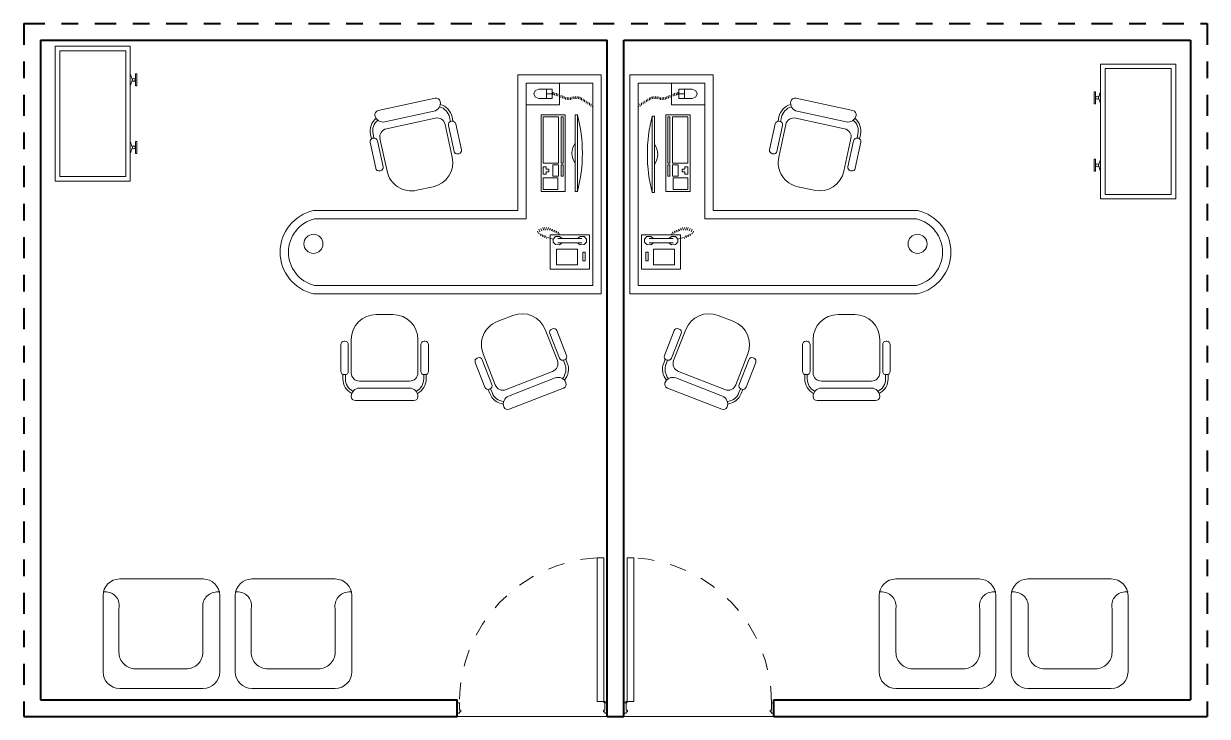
# Model space of a CAD drawing. Header units: millimetres. Extents: x 302.5 to 317.3, y 186.3 to 211.6.
# Drawn here: x 302.91 to 310.01, y 199.13 to 203.29 of the extents above; entities that cross this region are included whole.
import ezdxf

# ---------------------------------------------------------------- set-up
doc = ezdxf.new("R2010")
doc.units = ezdxf.units.MM
doc.linetypes.add('DASHED2', pattern=[0.375, 0.25, -0.125])
doc.linetypes.add('TRATTOPUNTO2', pattern=[12.7, 6.35, -3.175, 0, -3.175])
for name, color, linetype, lineweight in [('ARREDI attrezzature - furniture', 175, 'Continuous', 9), ('MURATURA sezioni - section wall', 7, 'Continuous', 40), ('PAVIMENTAZIONE - flooring', 250, 'Continuous', 5), ('PORTE  - doors', 252, 'Continuous', 5)]:
    doc.layers.add(name, color=color, linetype=linetype, lineweight=lineweight)

msp = doc.modelspace()

# ---------------------------------------------------------------- linework, layer by layer
at = {"layer": 'ARREDI attrezzature - furniture'}
for p, q in [((305.8787, 202.1695), (305.8787, 202.9843)), ((305.8787, 202.9843), (306.3787, 202.9843)), ((306.1276, 202.9343), (305.9287, 202.9343)), ((305.9287, 202.9343), (305.9287, 202.8035)), ((306.1276, 202.8035), (306.1276, 202.9343)), ((306.3787, 202.9843), (306.3787, 201.6695)), ((306.5496, 202.9843), (306.5496, 201.6695)), ((307.0496, 202.9843), (306.5496, 202.9843)), ((306.8007, 202.9343), (306.9996, 202.9343)), ((306.8007, 202.8035), (306.8007, 202.9343)), ((306.9996, 202.9343), (306.9996, 202.8035)), ((307.0496, 202.1695), (307.0496, 202.9843)), ((305.9751, 202.8717), (305.984, 202.8901)), ((305.9751, 202.8717), (305.9751, 202.8684)), ((305.984, 202.8499), (305.9751, 202.8684)), ((305.984, 202.8901), (306.0052, 202.8974)), ((306.0052, 202.8427), (305.984, 202.8499)), ((306.084, 202.8974), (306.0052, 202.8974)), ((306.0505, 202.8427), (306.0505, 202.8974)), ((306.084, 202.87), (306.0505, 202.87)), ((306.084, 202.8427), (306.084, 202.8974)), ((306.0907, 202.879), (306.0896, 202.8644)), ((306.1002, 202.8762), (306.0991, 202.8622)), ((306.1097, 202.8734), (306.1086, 202.8589)), ((306.1192, 202.87), (306.1181, 202.8555)), ((306.1287, 202.8667), (306.1276, 202.8527)), ((306.1382, 202.8617), (306.1371, 202.8471)), ((306.1477, 202.8583), (306.1466, 202.8438)), ((306.1572, 202.8549), (306.1555, 202.8404)), ((306.1661, 202.8494), (306.165, 202.8354)), ((306.1756, 202.8488), (306.1745, 202.8348)), ((306.1851, 202.8482), (306.184, 202.8343)), ((306.1946, 202.8488), (306.1935, 202.8343)), ((306.2041, 202.8516), (306.203, 202.8376)), ((306.2147, 202.8538), (306.2136, 202.8399)), ((306.2242, 202.8533), (306.2231, 202.8393)), ((306.2337, 202.8549), (306.2326, 202.8404)), ((306.2432, 202.8538), (306.2421, 202.8399)), ((306.2527, 202.8499), (306.2516, 202.8354)), ((306.6755, 202.8499), (306.6766, 202.8354)), ((306.685, 202.8538), (306.6861, 202.8399)), ((306.6945, 202.8549), (306.6956, 202.8404)), ((306.704, 202.8533), (306.7051, 202.8393)), ((306.7135, 202.8538), (306.7146, 202.8399)), ((306.7241, 202.8516), (306.7253, 202.8376)), ((306.7336, 202.8488), (306.7347, 202.8343)), ((306.7431, 202.8482), (306.7442, 202.8343)), ((306.7526, 202.8488), (306.7537, 202.8348)), ((306.7621, 202.8494), (306.7632, 202.8354)), ((306.7711, 202.8549), (306.7727, 202.8404)), ((306.7806, 202.8583), (306.7817, 202.8438)), ((306.7901, 202.8617), (306.7912, 202.8471)), ((306.7996, 202.8667), (306.8007, 202.8527)), ((306.8091, 202.87), (306.8102, 202.8555)), ((306.8185, 202.8734), (306.8197, 202.8589)), ((306.828, 202.8762), (306.8292, 202.8622)), ((306.8375, 202.879), (306.8387, 202.8644)), ((306.8442, 202.8974), (306.923, 202.8974)), ((306.8442, 202.8427), (306.8442, 202.8974)), ((306.8442, 202.87), (306.8778, 202.87)), ((306.8778, 202.8427), (306.8778, 202.8974)), ((306.9442, 202.8901), (306.923, 202.8974)), ((306.923, 202.8427), (306.9442, 202.8499)), ((306.9532, 202.8717), (306.9442, 202.8901)), ((306.9442, 202.8499), (306.9532, 202.8684)), ((306.9532, 202.8717), (306.9532, 202.8684)), ((305.0406, 202.7697), (305.3827, 202.8438)), ((305.4124, 202.8246), (305.4124, 202.8246)), ((305.9287, 202.8035), (306.1276, 202.8035)), ((306.0052, 202.8427), (306.084, 202.8427)), ((306.2611, 202.8454), (306.26, 202.8315)), ((306.2706, 202.8399), (306.2695, 202.8259)), ((306.279, 202.8348), (306.2779, 202.8209)), ((306.2885, 202.8287), (306.2873, 202.8147)), ((306.2991, 202.8225), (306.298, 202.808)), ((306.3086, 202.8164), (306.3075, 202.8019)), ((306.3181, 202.8091), (306.317, 202.7946)), ((306.3276, 202.8019), (306.3265, 202.7924)), ((306.6007, 202.8019), (306.6018, 202.7924)), ((306.6102, 202.8091), (306.6113, 202.7946)), ((306.6197, 202.8164), (306.6208, 202.8019)), ((306.6292, 202.8225), (306.6303, 202.808)), ((306.6398, 202.8287), (306.6409, 202.8147)), ((306.6493, 202.8348), (306.6504, 202.8209)), ((306.6577, 202.8399), (306.6588, 202.8259)), ((306.6671, 202.8454), (306.6683, 202.8315)), ((306.9996, 202.8035), (306.8007, 202.8035)), ((306.923, 202.8427), (306.8442, 202.8427)), ((307.5159, 202.8246), (307.5159, 202.8246)), ((307.8877, 202.7697), (307.5456, 202.8438)), ((305.0214, 202.74), (305.0214, 202.74)), ((305.3741, 202.7652), (305.0809, 202.7017)), ((305.0898, 202.6605), (305.383, 202.7239)), ((305.469, 202.7284), (305.4744, 202.7037)), ((305.4818, 202.7055), (305.4769, 202.7045)), ((305.4837, 202.7315), (305.4893, 202.7057)), ((307.4445, 202.7315), (307.439, 202.7057)), ((307.4464, 202.7055), (307.4513, 202.7045)), ((307.4592, 202.7284), (307.4539, 202.7037)), ((307.8384, 202.6605), (307.5452, 202.7239)), ((307.5541, 202.7652), (307.8474, 202.7017)), ((307.9068, 202.74), (307.9068, 202.74)), ((305.4425, 202.6857), (305.4848, 202.4902)), ((305.4616, 202.6807), (305.4955, 202.5243)), ((305.5394, 202.5338), (305.5056, 202.6902)), ((307.3888, 202.5338), (307.4226, 202.6902)), ((307.4666, 202.6807), (307.4328, 202.5243)), ((307.4858, 202.6857), (307.4435, 202.4902)), ((305.026, 202.4227), (304.9922, 202.5791)), ((304.995, 202.6257), (305.0006, 202.5999)), ((305.0075, 202.6029), (305.0124, 202.6039)), ((305.0097, 202.6289), (305.015, 202.6043)), ((305.0361, 202.5886), (305.07, 202.4322)), ((305.0938, 202.4056), (305.0515, 202.601)), ((307.8344, 202.4056), (307.8767, 202.601)), ((307.8921, 202.5886), (307.8583, 202.4322)), ((307.9022, 202.4227), (307.9361, 202.5791)), ((307.9186, 202.6289), (307.9132, 202.6043)), ((307.9208, 202.6029), (307.9159, 202.6039)), ((307.9332, 202.6257), (307.9276, 202.5999)), ((305.5192, 202.509), (305.5241, 202.5101)), ((307.409, 202.509), (307.4041, 202.5101)), ((305.0547, 202.4084), (305.0498, 202.4074)), ((307.8736, 202.4084), (307.8785, 202.4074)), ((305.3699, 202.3118), (305.2722, 202.2907)), ((307.5583, 202.3118), (307.6561, 202.2907)), ((304.6523, 202.1695), (305.8787, 202.1695)), ((308.2759, 202.1695), (307.0496, 202.1695)), ((306.0336, 202.0523), (306.0274, 202.0674)), ((306.0447, 202.0523), (306.0392, 202.0674)), ((306.0565, 202.0523), (306.0509, 202.0674)), ((306.0682, 202.0523), (306.0626, 202.0674)), ((306.86, 202.0523), (306.8656, 202.0674)), ((306.8718, 202.0523), (306.8773, 202.0674)), ((306.8835, 202.0523), (306.8891, 202.0674)), ((306.8947, 202.0523), (306.9008, 202.0674)), ((306.0023, 202.0305), (305.9961, 202.0456)), ((306.0101, 202.0422), (306.0045, 202.0573)), ((306.0163, 202.0171), (306.0101, 202.0322)), ((306.0218, 202.0473), (306.0163, 202.0624)), ((306.0274, 202.0115), (306.0218, 202.0272)), ((306.0392, 202.0065), (306.0336, 202.0221)), ((306.0509, 202.0015), (306.0447, 202.0171)), ((306.0894, 201.9975), (306.0565, 202.0065)), ((306.0732, 202.0244), (306.0732, 201.8165)), ((306.3079, 202.0244), (306.0732, 202.0244)), ((306.0799, 202.0473), (306.0738, 202.0624)), ((306.0911, 202.0422), (306.0855, 202.0573)), ((306.1051, 202.0126), (306.0894, 201.9981)), ((306.0894, 201.9981), (306.0894, 201.9786)), ((306.1029, 202.0372), (306.0973, 202.0523)), ((306.1274, 202.0138), (306.1051, 202.0126)), ((306.1146, 202.0322), (306.1084, 202.0473)), ((306.2626, 202.0015), (306.1179, 202.0015)), ((306.1258, 202.0272), (306.1202, 202.0422)), ((306.1448, 202.0015), (306.1274, 202.0138)), ((306.2531, 202.0138), (306.2358, 202.0015)), ((306.2755, 202.0126), (306.2531, 202.0138)), ((306.2906, 201.9981), (306.2755, 202.0126)), ((306.2906, 201.9786), (306.2906, 201.9981)), ((306.3079, 201.8165), (306.3079, 202.0244)), ((306.6204, 201.8165), (306.6204, 202.0244)), ((306.6204, 202.0244), (306.855, 202.0244)), ((306.6377, 201.9981), (306.6528, 202.0126)), ((306.6377, 201.9786), (306.6377, 201.9981)), ((306.6528, 202.0126), (306.6751, 202.0138)), ((306.6656, 202.0015), (306.8103, 202.0015)), ((306.6751, 202.0138), (306.6924, 202.0015)), ((306.7835, 202.0015), (306.8008, 202.0138)), ((306.8008, 202.0138), (306.8232, 202.0126)), ((306.8025, 202.0272), (306.8081, 202.0422)), ((306.8137, 202.0322), (306.8198, 202.0473)), ((306.8232, 202.0126), (306.8388, 201.9981)), ((306.8254, 202.0372), (306.831, 202.0523)), ((306.8371, 202.0422), (306.8427, 202.0573)), ((306.8388, 201.9975), (306.8718, 202.0065)), ((306.8388, 201.9981), (306.8388, 201.9786)), ((306.8483, 202.0473), (306.8544, 202.0624)), ((306.855, 202.0244), (306.855, 201.8165)), ((306.8773, 202.0015), (306.8835, 202.0171)), ((306.8891, 202.0065), (306.8947, 202.0221)), ((306.9008, 202.0115), (306.9064, 202.0272)), ((306.9064, 202.0473), (306.912, 202.0624)), ((306.912, 202.0171), (306.9181, 202.0322)), ((306.9181, 202.0422), (306.9237, 202.0573)), ((306.926, 202.0305), (306.9321, 202.0456)), ((306.0894, 201.9786), (306.1051, 201.9646)), ((306.1051, 201.9646), (306.1274, 201.9635)), ((306.1096, 201.9383), (306.1096, 201.8434)), ((306.2364, 201.9383), (306.1096, 201.9383)), ((306.2626, 201.9758), (306.1179, 201.9758)), ((306.1274, 201.9635), (306.1448, 201.9758)), ((306.2358, 201.9758), (306.2531, 201.9635)), ((306.2364, 201.8434), (306.2364, 201.9383)), ((306.2531, 201.9635), (306.2755, 201.9646)), ((306.2755, 201.9646), (306.2906, 201.9786)), ((306.6528, 201.9646), (306.6377, 201.9786)), ((306.6751, 201.9635), (306.6528, 201.9646)), ((306.6656, 201.9758), (306.8103, 201.9758)), ((306.6924, 201.9758), (306.6751, 201.9635)), ((306.6919, 201.8434), (306.6919, 201.9383)), ((306.6919, 201.9383), (306.8187, 201.9383)), ((306.8008, 201.9635), (306.7835, 201.9758)), ((306.8232, 201.9646), (306.8008, 201.9635)), ((306.8187, 201.9383), (306.8187, 201.8434)), ((306.8388, 201.9786), (306.8232, 201.9646)), ((306.2677, 201.9188), (306.2677, 201.8668)), ((306.2816, 201.9188), (306.2677, 201.9188)), ((306.2677, 201.8668), (306.2816, 201.8668)), ((306.2816, 201.8668), (306.2816, 201.9188)), ((306.6466, 201.8668), (306.6466, 201.9188)), ((306.6466, 201.9188), (306.6606, 201.9188)), ((306.6606, 201.8668), (306.6466, 201.8668)), ((306.6606, 201.9188), (306.6606, 201.8668)), ((306.0732, 201.8165), (306.3079, 201.8165)), ((306.1096, 201.8434), (306.2364, 201.8434)), ((306.855, 201.8165), (306.6204, 201.8165)), ((306.8187, 201.8434), (306.6919, 201.8434)), ((304.6523, 201.6695), (306.3787, 201.6695)), ((308.2759, 201.6695), (306.5496, 201.6695)), ((305.1291, 201.5452), (305.0291, 201.5452)), ((305.8483, 201.5395), (305.7551, 201.5031)), ((307.08, 201.5395), (307.1731, 201.5031)), ((307.7991, 201.5452), (307.8991, 201.5452)), ((306.1154, 201.2682), (306.0426, 201.4544)), ((306.1286, 201.2829), (306.0704, 201.4319)), ((306.0817, 201.4578), (306.0864, 201.4596)), ((306.1123, 201.4483), (306.1705, 201.2993)), ((306.816, 201.4483), (306.7577, 201.2993)), ((306.7996, 201.2829), (306.8579, 201.4319)), ((306.8128, 201.2682), (306.8856, 201.4544)), ((306.8465, 201.4578), (306.8419, 201.4596)), ((304.8165, 201.3641), (304.8165, 201.2041)), ((304.8415, 201.3841), (304.8365, 201.3841)), ((304.8615, 201.2041), (304.8615, 201.3641)), ((304.8791, 201.3952), (304.8791, 201.1952)), ((305.2791, 201.1952), (305.2791, 201.3952)), ((305.2968, 201.2041), (305.2968, 201.3641)), ((305.3168, 201.3841), (305.3218, 201.3841)), ((305.3418, 201.3641), (305.3418, 201.2041)), ((307.5865, 201.3641), (307.5865, 201.2041)), ((307.6115, 201.3841), (307.6065, 201.3841)), ((307.6315, 201.2041), (307.6315, 201.3641)), ((307.6491, 201.1952), (307.6491, 201.3952)), ((308.0491, 201.3952), (308.0491, 201.1952)), ((308.0668, 201.2041), (308.0668, 201.3641)), ((308.0868, 201.3841), (308.0918, 201.3841)), ((308.1118, 201.3641), (308.1118, 201.2041)), ((305.6701, 201.3088), (305.7429, 201.1225)), ((307.2582, 201.3088), (307.1854, 201.1225)), ((305.623, 201.257), (305.6813, 201.108)), ((305.639, 201.2847), (305.6344, 201.2829)), ((305.7232, 201.1244), (305.6649, 201.2734)), ((306.1612, 201.2473), (306.152, 201.2707)), ((306.1592, 201.2734), (306.1545, 201.2715)), ((306.1751, 201.2528), (306.1655, 201.2773)), ((306.7531, 201.2528), (306.7627, 201.2773)), ((306.7671, 201.2473), (306.7762, 201.2707)), ((306.769, 201.2734), (306.7737, 201.2715)), ((307.205, 201.1244), (307.2633, 201.2734)), ((307.3052, 201.257), (307.247, 201.108)), ((307.2892, 201.2847), (307.2939, 201.2829)), ((304.8291, 201.1591), (304.8291, 201.1855)), ((304.8365, 201.1841), (304.8415, 201.1841)), ((304.8441, 201.1591), (304.8441, 201.1843)), ((304.9291, 201.1452), (305.2291, 201.1452)), ((305.3141, 201.1591), (305.3141, 201.1843)), ((305.3218, 201.1841), (305.3168, 201.1841)), ((305.3291, 201.1591), (305.3291, 201.1855)), ((305.8077, 201.0942), (306.0871, 201.2034)), ((306.1024, 201.1641), (305.823, 201.0549)), ((306.8258, 201.1641), (307.1052, 201.0549)), ((307.1206, 201.0942), (306.8412, 201.2034)), ((307.5991, 201.1591), (307.5991, 201.1855)), ((307.6065, 201.1841), (307.6115, 201.1841)), ((307.6141, 201.1591), (307.6141, 201.1843)), ((307.9991, 201.1452), (307.6991, 201.1452)), ((308.0841, 201.1591), (308.0841, 201.1843)), ((308.0918, 201.1841), (308.0868, 201.1841)), ((308.0991, 201.1591), (308.0991, 201.1855)), ((305.2291, 201.103), (304.9291, 201.103)), ((305.7095, 201.0707), (305.6999, 201.0953)), ((305.7072, 201.0966), (305.7118, 201.0985)), ((305.7234, 201.0761), (305.7143, 201.0996)), ((305.827, 200.9759), (306.153, 201.1033)), ((306.1672, 201.1357), (306.1672, 201.1357)), ((306.761, 201.1357), (306.761, 201.1357)), ((307.1012, 200.9759), (306.7752, 201.1033)), ((307.2048, 201.0761), (307.214, 201.0996)), ((307.221, 201.0966), (307.2164, 201.0985)), ((307.2188, 201.0707), (307.2284, 201.0953)), ((307.6991, 201.103), (307.9991, 201.103)), ((304.8791, 201.053), (304.8791, 201.053)), ((304.9041, 201.028), (305.2541, 201.028)), ((305.2791, 201.053), (305.2791, 201.053)), ((307.6491, 201.053), (307.6491, 201.053)), ((308.0241, 201.028), (307.6741, 201.028)), ((308.0491, 201.053), (308.0491, 201.053)), ((305.7947, 200.9901), (305.7947, 200.9901)), ((307.1336, 200.9901), (307.1336, 200.9901)), ((303.99, 199.9573), (303.49, 199.9573)), ((304.7828, 199.9573), (304.2828, 199.9573)), ((308.1455, 199.9573), (308.6455, 199.9573)), ((308.9383, 199.9573), (309.4383, 199.9573)), ((303.39, 199.8573), (303.39, 199.4)), ((304.09, 199.4), (304.09, 199.8573)), ((304.1828, 199.8573), (304.1828, 199.4)), ((304.8828, 199.4), (304.8828, 199.8573)), ((308.0455, 199.4), (308.0455, 199.8573)), ((308.7455, 199.8573), (308.7455, 199.4)), ((308.8383, 199.4), (308.8383, 199.8573)), ((309.5383, 199.8573), (309.5383, 199.4)), ((303.49, 199.3), (303.99, 199.3)), ((304.2828, 199.3), (304.7828, 199.3)), ((308.6455, 199.3), (308.1455, 199.3)), ((309.4383, 199.3), (308.9383, 199.3))]:
    msp.add_line(p, q, dxfattribs=at)
for points in [[(303.5539, 203.156), (303.5539, 202.346), (303.1039, 202.346), (303.1039, 203.156)], [(303.5269, 203.129), (303.5269, 202.373), (303.1309, 202.373), (303.1309, 203.129)], [(309.3743, 203.0489), (309.3743, 202.2389), (309.8243, 202.2389), (309.8243, 203.0489)], [(309.4013, 203.0219), (309.4013, 202.2659), (309.7973, 202.2659), (309.7973, 203.0219)], [(306.0173, 202.2838), (306.0173, 202.2838), (306.0173, 202.7438), (306.1623, 202.7438), (306.1623, 202.2838)], [(306.1223, 202.4538), (306.0298, 202.4538), (306.0298, 202.7313), (306.1223, 202.7313)], [(306.1498, 202.4538), (306.1373, 202.4538), (306.1373, 202.7313), (306.1498, 202.7313)], [(306.2229, 202.7438), (306.2229, 202.2838), (306.2354, 202.2838), (306.2354, 202.7438)], [(306.6975, 202.7367), (306.6975, 202.2767), (306.685, 202.2767), (306.685, 202.7367)], [(306.911, 202.2838), (306.911, 202.2838), (306.911, 202.7438), (306.766, 202.7438), (306.766, 202.2838)], [(306.7785, 202.4538), (306.791, 202.4538), (306.791, 202.7313), (306.7785, 202.7313)], [(306.806, 202.4538), (306.8985, 202.4538), (306.8985, 202.7313), (306.806, 202.7313)], [(306.0473, 202.4025), (306.0648, 202.4025), (306.0648, 202.4175), (306.0648, 202.4175), (306.0473, 202.4175), (306.0473, 202.4325), (306.0298, 202.4325), (306.0298, 202.4325), (306.0298, 202.3875), (306.0298, 202.3875), (306.0473, 202.3875)], [(306.1223, 202.3763), (306.0873, 202.3763), (306.0873, 202.4438), (306.1223, 202.4438)], [(306.1373, 202.4438), (306.1373, 202.3763), (306.1498, 202.3763), (306.1498, 202.3763), (306.1498, 202.4438)], [(306.791, 202.4438), (306.791, 202.3763), (306.7785, 202.3763), (306.7785, 202.3763), (306.7785, 202.4438)], [(306.806, 202.3763), (306.841, 202.3763), (306.841, 202.4438), (306.806, 202.4438)], [(306.881, 202.4025), (306.8635, 202.4025), (306.8635, 202.4175), (306.8635, 202.4175), (306.881, 202.4175), (306.881, 202.4325), (306.8985, 202.4325), (306.8985, 202.4325), (306.8985, 202.3875), (306.8985, 202.3875), (306.881, 202.3875)], [(306.0298, 202.3663), (306.0298, 202.2963), (306.1173, 202.2963), (306.1173, 202.2963), (306.1173, 202.3663)], [(306.8985, 202.3663), (306.8985, 202.2963), (306.811, 202.2963), (306.811, 202.2963), (306.811, 202.3663)]]:
    msp.add_lwpolyline(points, close=True, dxfattribs=at)
at = {"layer": 'ARREDI attrezzature - furniture', "ltscale": 0.01}
for points in [[(303.5539, 202.9183), (303.5662, 202.9539), (303.5539, 202.9903), (303.5539, 202.9183)], [(309.3743, 202.8112), (309.362, 202.8468), (309.3743, 202.8832), (309.3743, 202.8112)], [(303.5539, 202.5838), (303.5662, 202.5481), (303.5539, 202.5118), (303.5539, 202.5838)], [(309.3743, 202.4766), (309.362, 202.441), (309.3743, 202.4046), (309.3743, 202.4766)]]:
    msp.add_lwpolyline(points, dxfattribs=at)
for points in [[(303.5938, 202.9179), (303.5938, 202.9899), (303.5842, 202.9899), (303.5842, 202.9179)], [(309.3344, 202.8108), (309.3344, 202.8827), (309.344, 202.8827), (309.344, 202.8108)], [(303.5938, 202.5841), (303.5938, 202.5122), (303.5842, 202.5122), (303.5842, 202.5841)], [(309.3344, 202.477), (309.3344, 202.4051), (309.344, 202.4051), (309.344, 202.477)]]:
    msp.add_lwpolyline(points, close=True, dxfattribs=at)
at = {"layer": 'ARREDI attrezzature - furniture'}
for points in [[(306.3287, 202.9343), (306.3287, 201.7195), (304.6582, 201.7195, -0.779304), (304.6582, 202.1195), (305.9287, 202.1195), (305.9287, 202.9343), (306.3287, 202.9343), (306.3287, 202.9343)], [(306.5996, 202.9343), (306.5996, 201.7195), (308.27, 201.7195, 0.779304), (308.27, 202.1195), (306.9996, 202.1195), (306.9996, 202.9343), (306.5996, 202.9343), (306.5996, 202.9343)], [(304.09, 199.8795), (304.071, 199.8795, 0.453624), (303.9893, 199.7795), (303.9893, 199.518, -0.414214), (303.8893, 199.418), (303.5856, 199.418, -0.414214), (303.4856, 199.518), (303.4856, 199.7795, 0.467263), (303.41, 199.8795), (303.39, 199.8795)], [(304.8828, 199.8795), (304.8638, 199.8795, 0.453624), (304.7821, 199.7795), (304.7821, 199.518, -0.414214), (304.6821, 199.418), (304.3784, 199.418, -0.414214), (304.2784, 199.518), (304.2784, 199.7795, 0.467263), (304.2028, 199.8795), (304.1828, 199.8795)], [(308.0455, 199.8795), (308.0645, 199.8795, -0.453624), (308.1462, 199.7795), (308.1462, 199.518, 0.414214), (308.2462, 199.418), (308.5499, 199.418, 0.414214), (308.6499, 199.518), (308.6499, 199.7795, -0.467263), (308.7255, 199.8795), (308.7455, 199.8795)], [(308.8383, 199.8795), (308.8572, 199.8795, -0.453624), (308.9389, 199.7795), (308.9389, 199.518, 0.414214), (309.0389, 199.418), (309.3427, 199.418, 0.414214), (309.4427, 199.518), (309.4427, 199.7795, -0.467263), (309.5183, 199.8795), (309.5383, 199.8795)]]:
    msp.add_lwpolyline(points, format="xyb", dxfattribs=at)
for points in [[(304.6523, 202.0268, 1), (304.6523, 201.9123, 1)], [(308.2759, 202.0268, -1), (308.2759, 201.9123, -1)]]:
    msp.add_lwpolyline(points, format="xyb", close=True, dxfattribs=at)
at = {"layer": 'ARREDI attrezzature - furniture', "ltscale": 0.01}
for centre in [(303.5752, 202.9539), (309.353, 202.8468), (303.5752, 202.5481), (309.353, 202.441)]:
    msp.add_circle(centre, 0.009, dxfattribs=at)
at = {"layer": 'ARREDI attrezzature - furniture'}
for centre in [(304.6523, 201.9695), (308.2759, 201.9695)]:
    msp.add_circle(centre, 0.0572, dxfattribs=at)
for centre, radius, start, end in [((305.3635, 202.8141), 0.05, 282.21362, 12.21362), ((305.388, 202.8193), 0.025, 12.21362, 102.21362), ((305.386, 202.7104), 0.085, 12.21362, 74.59413), ((305.386, 202.7104), 0.1, 12.21362, 74.33301), ((307.5423, 202.7104), 0.1, 105.66699, 167.78638), ((307.5423, 202.7104), 0.085, 105.40587, 167.78638), ((307.5647, 202.8141), 0.05, 167.78638, 257.78638), ((307.5403, 202.8193), 0.025, 77.78638, 167.78638), ((305.0928, 202.6469), 0.1, 130.09423, 192.21362), ((305.0928, 202.6469), 0.085, 129.83311, 192.21362), ((305.0459, 202.7453), 0.025, 102.21362, 192.21362), ((305.0703, 202.7506), 0.05, 192.21362, 282.21362), ((305.3936, 202.6751), 0.05, 12.21362, 102.21362), ((305.486, 202.686), 0.02, 12.21362, 102.21362), ((305.3669, 202.5138), 0.8985, 345.16857, 14.83143), ((307.5536, 202.5067), 0.8985, 165.16857, 194.83143), ((307.4422, 202.686), 0.02, 77.78638, 167.78638), ((307.5346, 202.6751), 0.05, 77.78638, 167.78638), ((307.8579, 202.7506), 0.05, 257.78638, 347.78638), ((307.8824, 202.7453), 0.025, 347.78638, 77.78638), ((307.8355, 202.6469), 0.085, 347.78638, 50.16689), ((307.8355, 202.6469), 0.1, 347.78638, 49.90577), ((305.1004, 202.6116), 0.05, 102.21362, 192.21362), ((305.4812, 202.6849), 0.02, 102.21362, 192.21362), ((307.4471, 202.6849), 0.02, 347.78638, 77.78638), ((307.8278, 202.6116), 0.05, 347.78638, 77.78638), ((305.0117, 202.5833), 0.02, 102.21362, 192.21362), ((305.0166, 202.5844), 0.02, 12.21362, 102.21362), ((306.3029, 202.5138), 0.1004, 142.79748, 217.20252), ((306.6175, 202.5067), 0.1004, 322.79748, 37.20252), ((307.9116, 202.5844), 0.02, 77.78638, 167.78638), ((307.9165, 202.5833), 0.02, 347.78638, 77.78638), ((305.515, 202.5286), 0.02, 192.21362, 282.21362), ((305.5199, 202.5296), 0.02, 282.21362, 12.21362), ((307.4083, 202.5296), 0.02, 167.78638, 257.78638), ((307.4132, 202.5286), 0.02, 257.78638, 347.78638), ((305.0456, 202.4269), 0.02, 192.21362, 282.21362), ((305.0504, 202.428), 0.02, 282.21362, 12.21362), ((305.3382, 202.4584), 0.15, 282.21362, 12.21362), ((307.5901, 202.4584), 0.15, 167.78638, 257.78638), ((307.8778, 202.428), 0.02, 167.78638, 257.78638), ((307.8827, 202.4269), 0.02, 257.78638, 347.78638), ((305.2404, 202.4373), 0.15, 192.21362, 282.21362), ((307.6878, 202.4373), 0.15, 257.78638, 347.78638), ((304.7086, 201.9195), 0.2563, 102.68038, 257.31962), ((308.2196, 201.9195), 0.2563, 282.68038, 77.31962), ((305.0291, 201.3952), 0.15, 90, 180), ((305.1291, 201.3952), 0.15, 0, 90), ((305.8098, 201.3634), 0.15, 111.35435, 201.35435), ((305.9029, 201.3998), 0.15, 21.35435, 111.35435), ((307.0254, 201.3998), 0.15, 68.64565, 158.64565), ((307.1185, 201.3634), 0.15, 338.64565, 68.64565), ((307.7991, 201.3952), 0.15, 90, 180), ((307.8991, 201.3952), 0.15, 0, 90), ((306.089, 201.4392), 0.02, 111.35435, 201.35435), ((306.0937, 201.441), 0.02, 21.35435, 111.35435), ((306.8346, 201.441), 0.02, 68.64565, 158.64565), ((306.8392, 201.4392), 0.02, 338.64565, 68.64565), ((304.8365, 201.3641), 0.02, 90, 180), ((304.8415, 201.3641), 0.02, 0, 90), ((305.3168, 201.3641), 0.02, 90, 180), ((305.3218, 201.3641), 0.02, 0, 90), ((307.6065, 201.3641), 0.02, 90, 180), ((307.6115, 201.3641), 0.02, 0, 90), ((308.0868, 201.3641), 0.02, 90, 180), ((308.0918, 201.3641), 0.02, 0, 90), ((305.6463, 201.2661), 0.02, 21.35435, 111.35435), ((306.1519, 201.292), 0.02, 291.35435, 21.35435), ((306.7763, 201.292), 0.02, 158.64565, 248.64565), ((307.2819, 201.2661), 0.02, 68.64565, 158.64565), ((305.6416, 201.2643), 0.02, 111.35435, 201.35435), ((306.0689, 201.25), 0.05, 291.35435, 21.35435), ((306.1473, 201.2902), 0.02, 201.35435, 291.35435), ((306.082, 201.2163), 0.085, 318.97384, 21.35435), ((306.082, 201.2163), 0.1, 319.23496, 21.35435), ((306.8462, 201.2163), 0.1, 158.64565, 220.76504), ((306.8462, 201.2163), 0.085, 158.64565, 221.02616), ((306.781, 201.2902), 0.02, 248.64565, 338.64565), ((306.8594, 201.25), 0.05, 158.64565, 248.64565), ((307.2866, 201.2643), 0.02, 338.64565, 68.64565), ((304.8365, 201.2041), 0.02, 180, 270), ((304.9291, 201.1591), 0.1, 180, 242.11939), ((304.8415, 201.2041), 0.02, 270, 0), ((304.9291, 201.1591), 0.085, 180, 242.38051), ((304.9291, 201.1952), 0.05, 180, 270), ((305.2291, 201.1952), 0.05, 270, 360), ((305.2291, 201.1591), 0.085, 297.61949, 0), ((305.2291, 201.1591), 0.1, 297.88061, 0), ((305.3168, 201.2041), 0.02, 180, 270), ((305.3218, 201.2041), 0.02, 270, 0), ((306.1206, 201.1175), 0.05, 21.35435, 111.35435), ((306.8076, 201.1175), 0.05, 68.64565, 158.64565), ((307.6065, 201.2041), 0.02, 180, 270), ((307.6991, 201.1591), 0.1, 180, 242.11939), ((307.6115, 201.2041), 0.02, 270, 0), ((307.6991, 201.1591), 0.085, 180, 242.38051), ((307.6991, 201.1952), 0.05, 180, 270), ((307.9991, 201.1952), 0.05, 270, 0), ((307.9991, 201.1591), 0.085, 297.61949, 0), ((307.9991, 201.1591), 0.1, 297.88061, 360), ((308.0868, 201.2041), 0.02, 180, 270), ((308.0918, 201.2041), 0.02, 270, 0), ((304.9291, 201.053), 0.05, 90, 180), ((305.2291, 201.053), 0.05, 0, 90), ((305.6999, 201.1153), 0.02, 201.35435, 291.35435), ((305.7046, 201.1171), 0.02, 291.35435, 21.35435), ((305.8026, 201.1071), 0.085, 201.35435, 263.73486), ((305.7894, 201.1407), 0.05, 201.35435, 291.35435), ((306.1439, 201.1266), 0.025, 291.35435, 21.35435), ((306.7843, 201.1266), 0.025, 158.64565, 248.64565), ((307.1388, 201.1407), 0.05, 248.64565, 338.64565), ((307.1256, 201.1071), 0.085, 276.26514, 338.64565), ((307.2237, 201.1171), 0.02, 158.64565, 248.64565), ((307.2283, 201.1153), 0.02, 248.64565, 338.64565), ((307.6991, 201.053), 0.05, 90, 180), ((307.9991, 201.053), 0.05, 360, 90), ((304.9041, 201.053), 0.025, 180, 270), ((305.2541, 201.053), 0.025, 270, 360), ((305.8026, 201.1071), 0.1, 201.35435, 263.47373), ((305.8412, 201.0083), 0.05, 111.35435, 201.35435), ((307.087, 201.0083), 0.05, 338.64565, 68.64565), ((307.1256, 201.1071), 0.1, 276.52627, 338.64565), ((307.6741, 201.053), 0.025, 180, 270), ((308.0241, 201.053), 0.025, 270, 360), ((305.8179, 200.9992), 0.025, 201.35435, 291.35435), ((307.1103, 200.9992), 0.025, 248.64565, 338.64565), ((303.49, 199.8573), 0.1, 90, 180), ((303.99, 199.8573), 0.1, 0, 90), ((304.2828, 199.8573), 0.1, 90, 180), ((304.7828, 199.8573), 0.1, 0, 90), ((308.1455, 199.8573), 0.1, 90, 180), ((308.6455, 199.8573), 0.1, 0, 90), ((308.9383, 199.8573), 0.1, 90, 180), ((309.4383, 199.8573), 0.1, 0, 90), ((303.49, 199.4), 0.1, 180, 270), ((303.99, 199.4), 0.1, 270, 0), ((304.2828, 199.4), 0.1, 180, 270), ((304.7828, 199.4), 0.1, 270, 0), ((308.1455, 199.4), 0.1, 180, 270), ((308.6455, 199.4), 0.1, 270, 0), ((308.9383, 199.4), 0.1, 180, 270), ((309.4383, 199.4), 0.1, 270, 0)]:
    msp.add_arc(centre, radius, start, end, dxfattribs=at)
at = {"layer": 'MURATURA sezioni - section wall', "linetype": 'TRATTOPUNTO2', "ltscale": 0.02}
for p, q in [((302.9141, 203.2912), (302.9141, 199.1327)), ((302.9141, 203.2912), (310.0141, 203.2912)), ((310.0141, 203.2912), (310.0141, 199.1327))]:
    msp.add_line(p, q, dxfattribs=at)
at = {"layer": 'MURATURA sezioni - section wall'}
for p, q in [((303.0141, 203.1912), (303.0141, 199.2327)), ((303.0141, 203.1912), (306.4141, 203.1912)), ((306.4141, 199.1327), (306.4141, 203.1912)), ((306.5141, 199.1327), (306.5141, 203.1912)), ((306.5141, 203.1912), (309.9141, 203.1912)), ((309.9141, 203.1912), (309.9141, 199.2327)), ((303.0141, 199.2327), (305.5141, 199.2327)), ((305.5141, 199.1327), (305.5141, 199.2327)), ((307.4141, 199.2327), (309.9141, 199.2327)), ((307.4141, 199.1327), (307.4141, 199.2327)), ((302.9141, 199.1327), (305.5141, 199.1327)), ((306.4141, 199.1327), (306.5141, 199.1327)), ((307.4141, 199.1327), (310.0141, 199.1327))]:
    msp.add_line(p, q, dxfattribs=at)
at = {"layer": 'PAVIMENTAZIONE - flooring'}
for p, q in [((305.5141, 199.1327), (306.4141, 199.1327)), ((306.5141, 199.1327), (307.4141, 199.1327))]:
    msp.add_line(p, q, dxfattribs=at)
at = {"layer": 'PORTE  - doors', "color": 2}
for p, q in [((306.3939, 200.085), (306.3534, 200.085)), ((306.3534, 200.085), (306.3534, 199.221)), ((306.3939, 199.221), (306.3939, 200.085)), ((306.5344, 200.085), (306.5749, 200.085)), ((306.5344, 199.221), (306.5344, 200.085)), ((306.5749, 200.085), (306.5749, 199.221)), ((305.5276, 199.2142), (305.5141, 199.2142)), ((305.5141, 199.2142), (305.5141, 199.1512)), ((305.5276, 199.1692), (305.5276, 199.2142)), ((305.5366, 199.1692), (305.5276, 199.1692)), ((305.5276, 199.1512), (305.5276, 199.1602)), ((305.5276, 199.1602), (305.5366, 199.1602)), ((305.5366, 199.1602), (305.5366, 199.1692)), ((306.3534, 199.221), (306.3939, 199.221)), ((306.3916, 199.1602), (306.3916, 199.1692)), ((306.3916, 199.1692), (306.4006, 199.1692)), ((306.4006, 199.1602), (306.3916, 199.1602)), ((306.3957, 199.2187), (306.4011, 199.2187)), ((306.3984, 199.2214), (306.3984, 199.216)), ((306.4006, 199.2142), (306.4141, 199.2142)), ((306.4006, 199.1692), (306.4006, 199.2142)), ((306.4006, 199.1512), (306.4006, 199.1602)), ((306.4141, 199.2142), (306.4141, 199.1512)), ((306.5276, 199.2142), (306.5141, 199.2142)), ((306.5141, 199.2142), (306.5141, 199.1512)), ((306.5326, 199.2187), (306.5272, 199.2187)), ((306.5276, 199.1692), (306.5276, 199.2142)), ((306.5366, 199.1692), (306.5276, 199.1692)), ((306.5276, 199.1512), (306.5276, 199.1602)), ((306.5276, 199.1602), (306.5366, 199.1602)), ((306.5299, 199.2214), (306.5299, 199.216)), ((306.5749, 199.221), (306.5344, 199.221)), ((306.5366, 199.1602), (306.5366, 199.1692)), ((307.3916, 199.1602), (307.3916, 199.1692)), ((307.3916, 199.1692), (307.4006, 199.1692)), ((307.4006, 199.1602), (307.3916, 199.1602)), ((307.4006, 199.1692), (307.4006, 199.2142)), ((307.4006, 199.2142), (307.4141, 199.2142)), ((307.4006, 199.1512), (307.4006, 199.1602)), ((307.4141, 199.2142), (307.4141, 199.1512)), ((305.5141, 199.1512), (305.5276, 199.1512)), ((306.4141, 199.1512), (306.4006, 199.1512)), ((306.5141, 199.1512), (306.5276, 199.1512)), ((307.4141, 199.1512), (307.4006, 199.1512))]:
    msp.add_line(p, q, dxfattribs=at)
for centre in [(306.3984, 199.2187), (306.5299, 199.2187)]:
    msp.add_circle(centre, 0.0045, dxfattribs=at)
at = {"layer": 'PORTE  - doors', "color": 251, "linetype": 'DASHED2', "ltscale": 0.4}
for centre, start, end in [((306.4009, 199.213), 93.12234, 179.91651), ((306.5273, 199.213), 0.08349, 86.87766)]:
    msp.add_arc(centre, 0.8733, start, end, dxfattribs=at)

doc.saveas('drawing.dxf')
